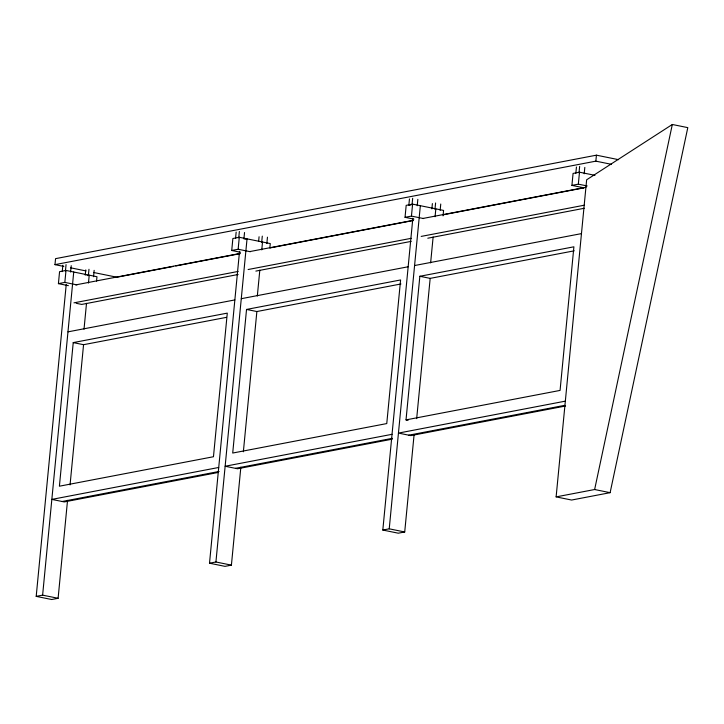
<?xml version="1.0" encoding="UTF-8"?>
<svg xmlns="http://www.w3.org/2000/svg" width="724" height="724" viewBox="0 0 724 724"><rect width="100%" height="100%" fill="white"/><g stroke="black" fill="none" stroke-linecap="round" stroke-linejoin="round"><path stroke-width="1.09" d="M63.83 266.432L54.979 264.64L55.558 258.649L596.431 155.171L618.558 159.669M68.373 285.663L58.418 283.636L59.567 271.672L65.993 270.441L96.962 276.74L96.545 281.093M62.237 271.618L62.852 265.246M65.45 271.002L66.056 264.631M58.418 283.636L64.834 282.405L65.993 270.441M67.54 500.338L58.11 598.286L51.685 599.517L36.2 596.368L66.228 284.505M70.608 272.052L71.224 265.681M36.2 596.368L42.616 595.146L73.73 272.016M73.233 342.597L59.404 486.202L213.462 456.735L227.291 313.121L73.233 342.597L83.559 344.696L226.531 317.338M85.26 275.211L85.776 269.907M88.364 275.663L88.98 269.292M84.02 329.203L86.509 303.311M88.464 283.048L89.224 275.165L87.079 275.572M70.056 484.935L83.559 344.696M93.532 276.713L94.147 270.342M240.576 252.278L231.725 250.477L232.875 238.513L239.291 237.282L270.269 243.581L269.853 247.934M235.544 238.458L236.16 232.087M238.748 237.843L239.363 231.472M231.725 250.477L238.142 249.255L239.291 237.282M240.848 467.179L231.409 565.136L224.992 566.358L209.507 563.209L239.535 251.346M243.916 238.893L244.531 232.522M209.507 563.209L215.924 561.987L247.038 238.857L244.902 239.264M246.54 309.438L232.712 453.043L386.761 423.576L400.589 279.962L246.54 309.438L256.866 311.537L400.942 283.971M258.667 240.992L259.074 236.748M261.672 242.504L262.287 236.133M257.319 296.044L259.816 270.152M261.771 249.889L262.522 242.006M243.364 451.776L256.866 311.537M266.839 243.554L267.455 237.182M413.884 219.119L405.033 217.318L406.182 205.354L412.599 204.123L443.577 210.422L443.052 215.861M409.458 198.928L408.852 205.299L410.988 204.892M412.056 204.684L412.671 198.313M405.033 217.318L411.449 216.096L412.599 204.123M414.047 435.151L404.716 531.977L398.3 533.199L382.815 530.049L412.843 218.186M417.223 205.734L417.839 199.362M382.815 530.049L389.231 528.828L420.345 205.697M406.019 419.884L419.848 276.278L573.897 246.803L560.068 390.417L406.019 419.884L408.083 420.309M431.875 208.892L432.382 203.589M434.979 209.345L435.595 202.973M430.626 262.893L433.124 236.992M435.07 216.729L435.83 208.847M416.671 418.626L430.174 278.378L574.25 250.812M440.147 210.394L440.753 204.023M584.087 187.86L571.915 185.389L573.073 173.425L579.49 172.194L594.974 175.344M575.833 173.353L576.449 166.982M579.037 172.737L579.653 166.366M571.915 185.389L578.34 184.158L579.49 172.194M584.205 173.787L584.82 167.416M556.123 496.89L586.648 179.796L672.315 124.483L687.8 127.632L610.115 492.673L571.607 500.04L556.123 496.89L594.63 489.524L610.115 492.673M54.979 264.64L595.852 161.153L596.431 155.171M594.63 489.524L672.315 124.483M75.685 284.894L239.861 253.481M249.843 251.572L412.915 220.377M422.897 218.467L585.969 187.263M173.579 266.396L116.935 277.229L93.704 272.505M175.796 265.97L240.214 253.644M270.197 247.907L413.467 220.494M443.459 214.757L583.39 187.987M73.957 302.849L238.133 271.437M248.115 269.527L411.187 238.323M421.169 236.413L584.241 205.218M238.115 274.496L81.703 304.424L76.174 303.293M255.862 271.102L411.169 241.382M427.803 238.205L584.214 208.277M67.975 331.854L234.857 299.926M241.273 298.695L408.164 266.767M414.581 265.536L581.472 233.608M218.729 467.469L51.838 499.397L64.228 501.922L217.852 472.528M392.028 434.31L225.146 466.247L237.535 468.763L392.263 439.16M565.335 401.15L398.453 433.088L410.843 435.604L565.571 406.001M62.164 501.497L219.101 471.469M235.472 468.338L392.408 438.319M408.779 435.187L564.611 405.368M595.852 161.153L611.346 164.303M578.34 184.158L587.182 185.959M411.449 216.096L423.621 218.567M419.848 276.278L430.174 278.378M238.142 249.255L250.314 251.726M70.472 267.78L85.957 270.93M64.834 282.405L77.006 284.885M389.231 528.828L404.716 531.977M215.924 561.987L231.409 565.136M42.616 595.146L58.11 598.286"/></g></svg>
